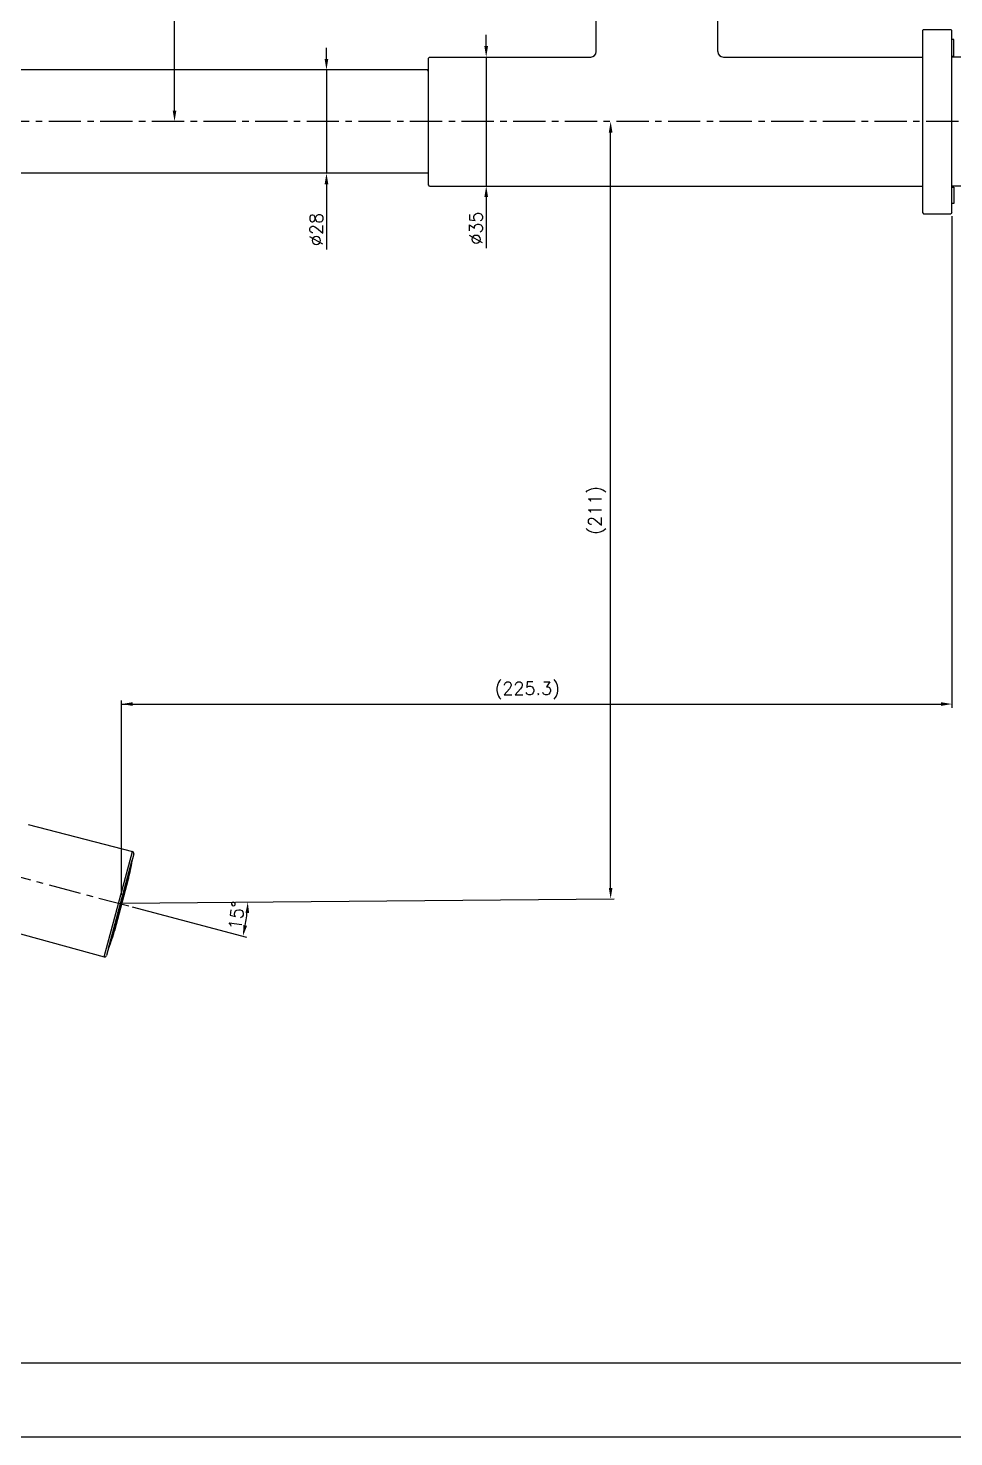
# Model space of a CAD drawing. Extents: x 26147 to 26988, y -4570 to -3976.
# Drawn here: x 26373 to 26624.1, y -4570.2 to -4188 of the extents above; entities that cross this region are included whole.
import ezdxf

# ---------------------------------------------------------------- set-up
doc = ezdxf.new("R2010")
doc.units = 0
doc.header["$LTSCALE"] = 7
doc.header["$MEASUREMENT"] = 0
doc.linetypes.add('CENTER', pattern=[2, 1.25, -0.25, 0.25, -0.25])
doc.layers.get('0').update_dxf_attribs({"color": 2, "linetype": 'CONTINUOUS'})
for name, color, linetype in [('BODY_R3_211213SHAPE', 7, 'CONTINUOUS'), ('CL', 1, 'CENTER'), ('DIM', 2, 'CONTINUOUS'), ('DWG', 7, 'CONTINUOUS'), ('J03-1-0_37_1DXF_CONTINUOUS_LINE', 7, 'CONTINUOUS'), ('J03-3-0_53_1DXF_CONTINUOUS_LINE', 7, 'CONTINUOUS'), ('PRT0007_DXF_CONTINUOUS_LINE', 7, 'CONTINUOUS'), ('TXT', 4, 'CONTINUOUS')]:
    doc.layers.add(name, color=color, linetype=linetype)
doc.styles.add('GHS', font='romans', dxfattribs={"bigfont": 'ghs'})

# ---------------------------------------------------------------- blocks, each defined once
blk = doc.blocks.new('BORDER')
blk.add_line((0, 0), (1, 0))

msp = doc.modelspace()

# ---------------------------------------------------------------- linework, layer by layer
at = {"layer": 'BODY_R3_211213SHAPE', "color": 7, "linetype": 'Continuous'}
for p, q in [((26527.1, -4194.33), (26527.1, -4169.03)), ((26560.1, -4194.33), (26560.1, -4169.03)), ((26615.6, -4188.63), (26615.6, -4238.03)), ((26481.6, -4196.13), (26481.9, -4195.83)), ((26481.9, -4195.83), (26525.6, -4195.83)), ((26561.6, -4195.83), (26615.6, -4195.83)), ((26481.9, -4230.83), (26481.6, -4230.53)), ((26481.9, -4230.83), (26615.6, -4230.83))]:
    msp.add_line(p, q, dxfattribs=at)
for centre, start, end in [((26525.6, -4194.33), 270, 0), ((26561.6, -4194.33), 180, 270)]:
    msp.add_arc(centre, 1.5, start, end, dxfattribs=at)
at = {"layer": 'CL'}
msp.add_line((26877.33, -4213.33), (26304.1, -4213.33), dxfattribs=at)
at = {"layer": 'CL', "linetype": 'CENTER'}
msp.add_line((26311.04, -4402.44), (26400.29, -4426.15), dxfattribs=at)
at = {"layer": 'DIM', "ltscale": 0.6}
for p, q in [((26412.72, -4210.33), (26412.72, -4146.03)), ((26497.26, -4192.83), (26497.26, -4189.83)), ((26453.93, -4196.33), (26453.93, -4193.33)), ((26497.26, -4195.83), (26497.26, -4230.83)), ((26453.93, -4199.33), (26453.93, -4227.33)), ((26531.01, -4421.26), (26531.01, -4216.33)), ((26453.93, -4230.33), (26453.93, -4248.02)), ((26497.26, -4233.83), (26497.26, -4247.67)), ((26623.6, -4239.03), (26623.6, -4372.38)), ((26398.36, -4423.26), (26398.36, -4370.38)), ((26398.36, -4371.38), (26620.6, -4371.38)), ((26398.43, -4425.4), (26532.01, -4424.26)), ((26401.26, -4426.41), (26432.22, -4434.63))]:
    msp.add_line(p, q, dxfattribs=at)
msp.add_arc((26393.19, -4424.26), 39.38, 349.4883, 355.6339, dxfattribs=at)
for points in [[(26496.76, -4192.83), (26497.76, -4192.83), (26497.26, -4195.83)], [(26453.43, -4196.33), (26454.43, -4196.33), (26453.93, -4199.33)], [(26412.22, -4210.33), (26413.22, -4210.33), (26412.72, -4213.33)], [(26530.51, -4216.33), (26531.51, -4216.33), (26531.01, -4213.33)], [(26453.43, -4230.33), (26454.43, -4230.33), (26453.93, -4227.33)], [(26496.76, -4233.83), (26497.76, -4233.83), (26497.26, -4230.83)], [(26401.36, -4370.88), (26401.36, -4371.88), (26398.36, -4371.38)], [(26620.6, -4370.88), (26620.6, -4371.88), (26623.6, -4371.38)], [(26530.51, -4421.26), (26531.51, -4421.26), (26531.01, -4424.26)], [(26431.97, -4428.09), (26432.96, -4428.12), (26432.58, -4425.11)], [(26432.4, -4431.56), (26431.42, -4431.34), (26431.25, -4434.37)]]:
    msp.add_solid(points, dxfattribs=at)
at = {"layer": 'DWG'}
for p, q in [((26615.6, -4188.63), (26615.9, -4188.33)), ((26615.9, -4188.33), (26623.3, -4188.33)), ((26623.6, -4188.63), (26623.3, -4188.33)), ((26623.6, -4238.03), (26623.6, -4188.63)), ((26624.1, -4191.08), (26623.6, -4191.08)), ((26624.1, -4195.58), (26624.1, -4191.08)), ((26481.6, -4230.53), (26481.6, -4196.13)), ((26623.6, -4195.58), (26624.1, -4195.58)), ((26623.6, -4195.58), (26623.6, -4195.83)), ((26631.02, -4195.83), (26623.6, -4195.83)), ((26481.6, -4199.63), (26481.3, -4199.33)), ((26481.6, -4227.03), (26481.3, -4227.33)), ((26631.02, -4230.83), (26623.6, -4230.83)), ((26623.6, -4231.08), (26623.6, -4230.83)), ((26623.6, -4231.08), (26624.1, -4231.08)), ((26624.1, -4231.08), (26624.1, -4235.58)), ((26615.6, -4238.03), (26615.9, -4238.33)), ((26615.9, -4238.33), (26623.3, -4238.33)), ((26623.6, -4238.03), (26623.3, -4238.33)), ((26624.1, -4235.58), (26623.57, -4235.58))]:
    msp.add_line(p, q, dxfattribs=at)
at = {"layer": 'DWG', "color": 2, "linetype": 'Continuous'}
msp.add_line((26624.06, -4195.58), (26624.1, -4195.54), dxfattribs=at)
at = {"layer": 'J03-1-0_37_1DXF_CONTINUOUS_LINE', "color": 7, "linetype": 'Continuous'}
for p, q in [((26373.02, -4404.05), (26401.3, -4411.39)), ((26393.64, -4439.98), (26401.3, -4411.39)), ((26401.65, -4412.01), (26394.25, -4439.63)), ((26307.85, -4416.27), (26393.64, -4439.98))]:
    msp.add_line(p, q, dxfattribs=at)
for centre, start, end in [((26401.17, -4411.88), 345, 75.4456), ((26393.77, -4439.5), 254.5544, 345)]:
    msp.add_arc(centre, 0.5, start, end, dxfattribs=at)
at = {"layer": 'J03-3-0_53_1DXF_CONTINUOUS_LINE', "color": 7, "linetype": 'Continuous'}
for p, q in [((26398.72, -4423.1), (26401.15, -4414.03)), ((26401.01, -4414.79), (26401.06, -4414.6)), ((26401.02, -4414.71), (26401.03, -4414.67)), ((26401.02, -4414.73), (26401.02, -4414.71)), ((26401.03, -4414.67), (26401.04, -4414.6)), ((26401.04, -4414.6), (26401.06, -4414.51)), ((26401.06, -4414.51), (26401.08, -4414.41)), ((26401.08, -4414.41), (26401.1, -4414.3)), ((26401.1, -4414.3), (26401.15, -4414.03)), ((26399.69, -4420.21), (26400.16, -4418.46)), ((26400.1, -4418.35), (26400.12, -4418.28)), ((26400.11, -4418.3), (26400.1, -4418.34)), ((26400.11, -4418.31), (26400.11, -4418.3)), ((26400.12, -4418.28), (26400.14, -4418.22)), ((26400.14, -4418.22), (26400.15, -4418.16)), ((26400.16, -4418.48), (26400.17, -4418.47)), ((26400.18, -4418.57), (26400.19, -4418.51)), ((26400.19, -4418.36), (26400.19, -4418.35)), ((26400.19, -4418.51), (26400.2, -4418.44)), ((26400.2, -4418.44), (26400.22, -4418.34)), ((26400.22, -4418.34), (26400.24, -4418.25)), ((26400.24, -4418.25), (26400.26, -4418.15)), ((26400.25, -4418.17), (26400.25, -4418.2)), ((26400.25, -4418.2), (26400.25, -4418.21)), ((26400.26, -4418.15), (26400.28, -4418.04)), ((26400.28, -4418.04), (26400.31, -4417.91)), ((26400.31, -4417.9), (26400.88, -4415.76)), ((26400.31, -4417.91), (26400.34, -4417.77)), ((26400.34, -4417.73), (26400.33, -4417.78)), ((26400.33, -4417.78), (26400.33, -4417.82)), ((26400.34, -4417.77), (26400.37, -4417.61)), ((26400.36, -4417.64), (26400.34, -4417.73)), ((26400.65, -4416.65), (26400.35, -4418.09)), ((26400.37, -4417.61), (26400.4, -4417.44)), ((26400.4, -4417.44), (26400.43, -4417.32)), ((26400.43, -4417.32), (26400.46, -4417.19)), ((26400.46, -4417.19), (26400.49, -4417.06)), ((26400.49, -4417.06), (26400.52, -4416.92)), ((26400.52, -4416.92), (26400.55, -4416.77)), ((26400.55, -4416.77), (26400.58, -4416.63)), ((26400.59, -4416.85), (26400.6, -4416.82)), ((26400.6, -4416.82), (26400.6, -4416.8)), ((26400.95, -4415.17), (26400.69, -4416.41)), ((26400.69, -4416.37), (26400.69, -4416.35)), ((26400.69, -4416.39), (26400.69, -4416.37)), ((26400.73, -4415.99), (26400.73, -4415.99)), ((26400.73, -4415.99), (26400.73, -4415.99)), ((26401.01, -4414.76), (26401.02, -4414.75)), ((26401.01, -4414.77), (26401.01, -4414.76)), ((26401.01, -4414.78), (26401.01, -4414.78)), ((26401.01, -4414.78), (26401.01, -4414.78)), ((26401.02, -4414.75), (26401.02, -4414.73)), ((26400.17, -4418.89), (26396.41, -4432.92)), ((26396.41, -4432.91), (26400.17, -4418.9)), ((26398.89, -4423.21), (26399.35, -4421.46)), ((26399.18, -4421.77), (26399.18, -4421.77)), ((26399.25, -4421.54), (26399.27, -4421.45)), ((26399.27, -4421.45), (26399.3, -4421.36)), ((26399.39, -4421.49), (26399.39, -4421.48)), ((26399.61, -4420.57), (26399.62, -4420.52)), ((26399.62, -4420.52), (26399.63, -4420.46)), ((26399.63, -4420.46), (26399.64, -4420.4)), ((26399.64, -4420.4), (26399.66, -4420.33)), ((26399.66, -4420.33), (26399.67, -4420.25)), ((26399.67, -4420.25), (26399.69, -4420.15)), ((26399.68, -4420.21), (26399.67, -4420.24)), ((26399.69, -4420.15), (26399.71, -4420.05)), ((26399.71, -4420.05), (26399.73, -4419.94)), ((26399.73, -4419.94), (26399.76, -4419.82)), ((26399.73, -4419.95), (26399.73, -4419.96)), ((26399.76, -4419.82), (26399.78, -4419.69)), ((26399.95, -4419.51), (26399.95, -4419.5)), ((26400.11, -4418.77), (26400.12, -4418.73)), ((26400.16, -4418.67), (26400.17, -4418.64)), ((26400.16, -4418.69), (26400.16, -4418.67)), ((26400.16, -4418.71), (26400.16, -4418.69)), ((26400.17, -4418.62), (26400.18, -4418.57)), ((26400.17, -4418.64), (26400.17, -4418.62)), ((26400.17, -4418.9), (26400.17, -4418.89)), ((26397.41, -4427.88), (26398.51, -4423.76)), ((26397.5, -4427.88), (26398.6, -4423.8)), ((26397.94, -4426.75), (26398.41, -4425)), ((26398.09, -4425.85), (26398.09, -4425.85)), ((26398.17, -4425.88), (26398.25, -4425.9)), ((26398.73, -4423.1), (26398.72, -4423.1)), ((26398.83, -4423.26), (26398.85, -4423.18)), ((26398.85, -4423.18), (26398.84, -4423.2)), ((26398.85, -4423.16), (26398.85, -4423.18)), ((26394.83, -4437.62), (26397.26, -4428.55)), ((26396.99, -4430.29), (26397.46, -4428.54)), ((26397, -4429.94), (26396.99, -4429.94)), ((26397.26, -4428.55), (26397.27, -4428.55)), ((26397.46, -4428.48), (26397.46, -4428.48)), ((26396.16, -4433.71), (26395.77, -4434.9)), ((26396.01, -4433.62), (26396.02, -4433.57)), ((26396.02, -4433.57), (26396.04, -4433.52)), ((26396.02, -4433.88), (26396.07, -4433.74)), ((26396.04, -4433.52), (26396.05, -4433.46)), ((26396.05, -4433.46), (26396.07, -4433.4)), ((26396.07, -4433.4), (26396.07, -4433.41)), ((26396.07, -4433.74), (26396.11, -4433.62)), ((26396.1, -4433.26), (26396.1, -4433.28)), ((26396.11, -4433.62), (26396.15, -4433.52)), ((26396.15, -4433.52), (26396.18, -4433.43)), ((26396.18, -4433.43), (26396.21, -4433.35)), ((26396.19, -4433.29), (26396.66, -4431.54)), ((26396.19, -4433.29), (26396.2, -4433.29)), ((26396.2, -4433.29), (26396.2, -4433.28)), ((26396.21, -4433.35), (26396.23, -4433.28)), ((26396.23, -4433.28), (26396.25, -4433.22)), ((26396.25, -4433.22), (26396.27, -4433.17)), ((26396.27, -4433.17), (26396.28, -4433.14)), ((26396.28, -4433.04), (26396.29, -4433.01)), ((26396.28, -4433.14), (26396.29, -4433.12)), ((26396.29, -4433.01), (26396.3, -4432.98)), ((26396.29, -4433.12), (26396.3, -4433.1)), ((26396.32, -4432.91), (26396.34, -4432.86)), ((26396.41, -4432.91), (26396.41, -4432.92)), ((26396.43, -4432.18), (26396.47, -4432.04)), ((26396.47, -4432.04), (26396.52, -4431.91)), ((26396.48, -4432.03), (26396.47, -4432.06)), ((26396.52, -4431.91), (26396.56, -4431.79)), ((26396.53, -4431.87), (26396.52, -4431.92)), ((26396.52, -4432.28), (26396.54, -4432.23)), ((26396.54, -4431.84), (26396.53, -4431.87)), ((26396.56, -4431.79), (26396.59, -4431.69)), ((26396.59, -4431.69), (26396.63, -4431.59)), ((26396.63, -4431.59), (26396.66, -4431.5)), ((26396.66, -4431.5), (26396.68, -4431.42)), ((26396.68, -4431.42), (26396.71, -4431.35)), ((26396.71, -4431.35), (26396.73, -4431.29)), ((26396.73, -4431.29), (26396.75, -4431.24)), ((26396.86, -4430.5), (26396.87, -4430.43)), ((26396.87, -4430.43), (26396.89, -4430.35)), ((26396.89, -4430.35), (26396.91, -4430.26)), ((26394.83, -4437.62), (26394.91, -4437.38)), ((26394.91, -4437.38), (26394.96, -4437.26)), ((26394.96, -4437.26), (26394.99, -4437.15)), ((26394.99, -4437.15), (26395.03, -4437.06)), ((26395.03, -4437.06), (26395.05, -4437)), ((26395.04, -4437.08), (26395.09, -4436.9)), ((26395.05, -4437), (26395.06, -4436.96)), ((26395.06, -4436.96), (26395.07, -4436.94)), ((26395.07, -4436.94), (26395.07, -4436.93)), ((26395.38, -4436.08), (26395.23, -4436.53)), ((26395.62, -4435.33), (26395.38, -4436.08)), ((26395.43, -4435.8), (26395.43, -4435.8)), ((26395.44, -4435.76), (26395.44, -4435.74)), ((26395.45, -4435.71), (26395.45, -4435.72)), ((26395.45, -4435.72), (26395.45, -4435.72)), ((26395.46, -4435.99), (26395.64, -4435.32)), ((26395.58, -4435.27), (26395.57, -4435.3)), ((26395.6, -4435.37), (26395.6, -4435.35)), ((26395.64, -4435.07), (26395.7, -4434.89)), ((26395.65, -4435.29), (26396.03, -4433.85)), ((26395.7, -4434.89), (26395.75, -4434.73)), ((26395.77, -4434.9), (26395.7, -4435.11)), ((26395.74, -4434.95), (26395.76, -4434.9)), ((26395.75, -4434.73), (26395.8, -4434.57)), ((26395.8, -4434.57), (26395.85, -4434.42)), ((26395.85, -4434.42), (26395.89, -4434.28)), ((26395.89, -4434.28), (26395.93, -4434.16)), ((26395.93, -4434.16), (26395.97, -4434.04)), ((26395.99, -4433.99), (26395.95, -4434.11)), ((26395.97, -4434.04), (26396.02, -4433.88)), ((26396, -4433.97), (26395.99, -4433.99))]:
    msp.add_line(p, q, dxfattribs=at)
for points in [[(26401.15, -4414.03), (26401.16, -4413.95), (26401.16, -4413.87), (26401.15, -4413.87)], [(26399.78, -4419.69), (26399.82, -4419.54), (26399.83, -4419.47), (26399.85, -4419.38), (26399.87, -4419.3), (26399.89, -4419.22), (26399.91, -4419.13), (26399.93, -4419.04), (26399.95, -4418.94), (26399.98, -4418.85), (26400, -4418.75), (26400.02, -4418.65), (26400.05, -4418.55), (26400.07, -4418.45), (26400.1, -4418.35)], [(26400.15, -4418.16), (26400.17, -4418.11), (26400.17, -4418.09), (26400.18, -4418.07), (26400.18, -4418.05), (26400.19, -4418.03), (26400.19, -4418.02), (26400.2, -4418), (26400.2, -4417.99), (26400.21, -4417.98), (26400.21, -4417.97), (26400.22, -4417.96), (26400.22, -4417.95), (26400.22, -4417.94), (26400.22, -4417.93), (26400.23, -4417.93), (26400.23, -4417.93)], [(26400.58, -4416.63), (26400.61, -4416.48), (26400.63, -4416.4), (26400.65, -4416.33), (26400.66, -4416.26), (26400.68, -4416.19), (26400.7, -4416.13), (26400.71, -4416.07), (26400.73, -4416.02), (26400.73, -4415.99)], [(26400.73, -4415.99), (26400.74, -4415.97), (26400.74, -4415.96), (26400.74, -4415.95), (26400.75, -4415.94), (26400.75, -4415.94), (26400.75, -4415.93), (26400.75, -4415.92), (26400.75, -4415.92), (26400.75, -4415.91), (26400.76, -4415.91), (26400.76, -4415.91), (26400.76, -4415.91)], [(26401.01, -4414.78), (26401.01, -4414.78), (26401.01, -4414.78), (26401.01, -4414.78), (26401.01, -4414.78), (26401.01, -4414.77)], [(26398.85, -4423.18), (26398.86, -4423.12), (26398.87, -4423.06), (26398.89, -4423), (26398.9, -4422.94), (26398.91, -4422.87), (26398.93, -4422.8), (26398.95, -4422.73), (26398.96, -4422.66), (26398.98, -4422.58), (26399, -4422.49), (26399.02, -4422.41), (26399.04, -4422.32), (26399.07, -4422.22), (26399.09, -4422.13), (26399.12, -4422.02), (26399.14, -4421.92), (26399.17, -4421.82)], [(26399.17, -4421.82), (26399.2, -4421.71), (26399.22, -4421.65), (26399.23, -4421.6), (26399.25, -4421.54)], [(26399.3, -4421.36), (26399.32, -4421.28), (26399.33, -4421.25), (26399.34, -4421.22), (26399.35, -4421.19), (26399.36, -4421.16), (26399.37, -4421.13), (26399.38, -4421.11), (26399.39, -4421.08), (26399.39, -4421.06), (26399.4, -4421.04), (26399.41, -4421.03), (26399.41, -4421.01), (26399.42, -4421), (26399.42, -4420.98), (26399.43, -4420.97), (26399.43, -4420.96), (26399.44, -4420.95), (26399.44, -4420.95), (26399.44, -4420.94), (26399.44, -4420.94), (26399.44, -4420.94)], [(26399.59, -4420.74), (26399.59, -4420.74), (26399.59, -4420.74), (26399.59, -4420.74), (26399.59, -4420.73), (26399.59, -4420.72), (26399.6, -4420.71), (26399.6, -4420.7), (26399.6, -4420.69), (26399.6, -4420.68), (26399.6, -4420.66), (26399.6, -4420.65), (26399.6, -4420.63), (26399.61, -4420.61), (26399.61, -4420.59), (26399.61, -4420.57)], [(26400.15, -4418.76), (26400.15, -4418.76), (26400.15, -4418.76), (26400.15, -4418.76), (26400.15, -4418.75), (26400.15, -4418.75), (26400.15, -4418.74), (26400.15, -4418.74), (26400.15, -4418.73), (26400.16, -4418.73), (26400.16, -4418.72), (26400.16, -4418.71)], [(26397.78, -4427.25), (26397.78, -4427.25), (26397.78, -4427.25), (26397.78, -4427.25), (26397.78, -4427.24), (26397.78, -4427.23), (26397.78, -4427.22), (26397.78, -4427.2), (26397.79, -4427.19), (26397.79, -4427.17), (26397.79, -4427.14), (26397.8, -4427.12), (26397.8, -4427.09), (26397.81, -4427.06), (26397.81, -4427.02), (26397.82, -4426.99), (26397.83, -4426.95), (26397.84, -4426.9), (26397.85, -4426.85), (26397.86, -4426.8), (26397.87, -4426.74), (26397.88, -4426.68), (26397.9, -4426.62), (26397.91, -4426.55), (26397.93, -4426.47), (26397.95, -4426.39), (26397.97, -4426.3), (26398, -4426.21), (26398.02, -4426.12), (26398.05, -4426.01), (26398.08, -4425.9)], [(26398.08, -4425.9), (26398.1, -4425.81), (26398.13, -4425.7), (26398.16, -4425.6), (26398.19, -4425.5), (26398.21, -4425.41), (26398.24, -4425.32), (26398.26, -4425.24), (26398.28, -4425.17), (26398.31, -4425.1), (26398.33, -4425.03), (26398.34, -4424.97), (26398.36, -4424.92), (26398.38, -4424.87), (26398.39, -4424.82), (26398.41, -4424.78), (26398.42, -4424.74), (26398.44, -4424.7), (26398.45, -4424.67), (26398.46, -4424.64), (26398.47, -4424.61), (26398.48, -4424.59), (26398.49, -4424.57), (26398.49, -4424.55), (26398.5, -4424.53), (26398.51, -4424.52), (26398.51, -4424.5), (26398.52, -4424.5), (26398.52, -4424.49), (26398.52, -4424.49)], [(26398.76, -4423.73), (26398.76, -4423.73), (26398.76, -4423.73), (26398.76, -4423.73), (26398.76, -4423.72), (26398.76, -4423.71), (26398.76, -4423.71), (26398.76, -4423.7), (26398.76, -4423.68), (26398.76, -4423.67), (26398.77, -4423.65), (26398.77, -4423.64), (26398.77, -4423.62), (26398.77, -4423.6), (26398.78, -4423.57), (26398.78, -4423.55), (26398.79, -4423.52), (26398.79, -4423.49), (26398.8, -4423.46), (26398.8, -4423.43), (26398.81, -4423.39), (26398.82, -4423.35), (26398.82, -4423.31), (26398.83, -4423.26)], [(26396.91, -4430.26), (26396.93, -4430.17), (26396.95, -4430.12), (26396.96, -4430.06), (26396.98, -4430)], [(26396.98, -4430), (26397.01, -4429.9), (26397.04, -4429.79), (26397.06, -4429.69), (26397.09, -4429.59), (26397.12, -4429.49), (26397.15, -4429.4), (26397.17, -4429.31), (26397.2, -4429.22), (26397.22, -4429.14), (26397.25, -4429.06), (26397.27, -4428.99), (26397.29, -4428.92), (26397.31, -4428.85), (26397.33, -4428.78), (26397.35, -4428.72), (26397.37, -4428.67), (26397.39, -4428.61), (26397.41, -4428.56), (26397.42, -4428.51)], [(26397.42, -4428.51), (26397.44, -4428.47), (26397.45, -4428.42), (26397.47, -4428.38), (26397.48, -4428.35), (26397.49, -4428.31), (26397.5, -4428.28), (26397.51, -4428.25), (26397.53, -4428.22), (26397.54, -4428.2), (26397.54, -4428.17), (26397.55, -4428.15), (26397.56, -4428.13), (26397.57, -4428.11), (26397.58, -4428.1), (26397.58, -4428.08), (26397.59, -4428.07), (26397.59, -4428.06), (26397.6, -4428.05), (26397.6, -4428.04), (26397.61, -4428.04), (26397.61, -4428.03), (26397.61, -4428.03)], [(26395.98, -4433.79), (26395.98, -4433.79), (26395.98, -4433.79), (26395.98, -4433.78), (26395.98, -4433.78), (26395.98, -4433.77), (26395.98, -4433.76), (26395.98, -4433.76), (26395.98, -4433.75), (26395.99, -4433.73), (26395.99, -4433.72), (26395.99, -4433.71), (26395.99, -4433.69), (26396, -4433.68), (26396, -4433.66), (26396.01, -4433.64), (26396.01, -4433.62)], [(26396.07, -4433.4), (26396.08, -4433.36), (26396.11, -4433.26), (26396.13, -4433.16), (26396.16, -4433.06), (26396.19, -4432.96), (26396.22, -4432.87), (26396.25, -4432.77), (26396.27, -4432.68), (26396.3, -4432.59), (26396.33, -4432.5), (26396.35, -4432.42), (26396.38, -4432.34), (26396.4, -4432.26), (26396.43, -4432.18)], [(26396.3, -4433.1), (26396.31, -4433.08), (26396.31, -4433.07), (26396.31, -4433.06), (26396.32, -4433.06), (26396.32, -4433.05), (26396.32, -4433.04), (26396.32, -4433.04), (26396.32, -4433.04), (26396.33, -4433.03), (26396.33, -4433.03), (26396.33, -4433.03)], [(26396.75, -4431.24), (26396.77, -4431.19), (26396.78, -4431.17), (26396.78, -4431.15), (26396.79, -4431.13), (26396.8, -4431.12), (26396.8, -4431.1), (26396.81, -4431.09), (26396.81, -4431.08), (26396.82, -4431.07), (26396.82, -4431.06), (26396.83, -4431.05), (26396.83, -4431.04), (26396.83, -4431.04), (26396.84, -4431.03)], [(26396.8, -4430.78), (26396.8, -4430.79), (26396.8, -4430.79), (26396.8, -4430.79), (26396.8, -4430.78), (26396.81, -4430.78), (26396.81, -4430.77), (26396.81, -4430.76), (26396.81, -4430.75), (26396.81, -4430.74), (26396.81, -4430.72), (26396.81, -4430.71), (26396.82, -4430.69), (26396.82, -4430.67), (26396.82, -4430.65), (26396.83, -4430.63), (26396.83, -4430.61), (26396.84, -4430.58), (26396.84, -4430.56), (26396.85, -4430.53), (26396.86, -4430.5)], [(26394.75, -4437.76), (26394.79, -4437.7), (26394.82, -4437.63), (26394.83, -4437.62)], [(26395.07, -4436.93), (26395.08, -4436.92), (26395.08, -4436.91), (26395.08, -4436.91), (26395.08, -4436.9), (26395.08, -4436.9), (26395.08, -4436.9), (26395.08, -4436.9)], [(26395.43, -4435.8), (26395.43, -4435.8), (26395.43, -4435.8), (26395.43, -4435.8), (26395.43, -4435.79), (26395.43, -4435.79), (26395.43, -4435.78), (26395.43, -4435.78), (26395.43, -4435.77), (26395.43, -4435.76), (26395.44, -4435.76)], [(26395.44, -4435.74), (26395.45, -4435.72), (26395.45, -4435.71)], [(26395.45, -4435.71), (26395.46, -4435.68), (26395.48, -4435.6), (26395.5, -4435.52), (26395.53, -4435.43), (26395.56, -4435.34), (26395.58, -4435.25), (26395.61, -4435.16), (26395.64, -4435.07)]]:
    msp.add_lwpolyline(points, dxfattribs=at)
for centre, radius, start, end in [((26243.66, -4384), 160.35, 348.7916, 348.9989), ((26400.96, -4414.58), 0.1, 348.9999, 27.609), ((26400.65, -4413.93), 0.511, 5.7598, 6.7455), ((26400.64, -4413.93), 0.517, 349.2821, 357.63), ((26400.65, -4413.93), 0.513, 3.6916, 5.7583), ((26400.64, -4413.93), 0.518, 357.6196, 3.6858), ((26421.42, -4423.96), 22.04, 165.2496, 165.5137), ((26400.06, -4418.44), 0.1, 345, 66.6251), ((26378.76, -4414.32), 21.81, 348.6305, 349.0056), ((26243.66, -4384), 160.35, 347.4338, 347.7278), ((26383.79, -4415.3), 16.69, 349.0692, 349.4352), ((26427.46, -4423.53), 27.73, 168.9506, 169.4308), ((26441.93, -4426.35), 42.47, 168.7209, 168.8944), ((26452.01, -4428.37), 52.75, 168.4601, 168.7147), ((26425.29, -4422.08), 25.3, 166.7211, 166.9867), ((26400.6, -4416.43), 0.1, 345, 62.0637), ((26409.2, -4418.21), 8.76, 165.2983, 165.8391), ((26400.79, -4415.73), 0.1, 345, 49.9482), ((26400.93, -4414.77), 0.0847, 349.0995, 353.2864), ((26415.55, -4426.13), 16.94, 164.0665, 165.0723), ((26411.93, -4425.09), 13.17, 163.4669, 164.0828), ((26399.26, -4421.44), 0.1, 345, 63.6478), ((26393.24, -4420.24), 6.17, 349.616, 350.7942), ((26386.54, -4418.87), 13.11, 348.5021, 348.9785), ((26399.59, -4420.19), 0.1, 321.2071, 345), ((26420.26, -4424.18), 20.97, 168.7772, 169.0778), ((26424.49, -4425.03), 25.28, 168.4406, 168.7715), ((26428.51, -4425.85), 29.38, 168.1415, 168.4188), ((26431.73, -4426.53), 32.67, 167.8882, 168.1394), ((26364.65, -4411.39), 36.22, 347.0533, 347.9866), ((26370.07, -4412.55), 30.67, 348.0043, 348.2998), ((26374.87, -4413.54), 25.77, 348.3992, 348.6302), ((26398.31, -4424.98), 0.1, 345, 53.426), ((26393.29, -4422.34), 5.4, 344.7583, 347.0277), ((26398.63, -4423.08), 0.1, 285.8022, 345.9626), ((26411.6, -4425.78), 13.02, 168.5878, 168.9444), ((26398.79, -4423.19), 0.1, 293.6346, 345), ((26397.17, -4428.53), 0.1, 344.0374, 44.1978), ((26392.17, -4426.5), 5.41, 342.9808, 345.2405), ((26409.7, -4432.65), 12.95, 161.1092, 161.4127), ((26397.36, -4428.51), 0.1, 345, 36.3645), ((26408.09, -4429), 10.46, 167.7219, 168.363), ((26397.84, -4426.72), 0.1, 276.5735, 345), ((26390.84, -4424.46), 7.43, 341.1919, 341.508), ((26444.48, -4450.11), 51.1, 161.2528, 161.5858), ((26409.88, -4437.11), 14.3, 164.804, 164.9854), ((26412.33, -4437.78), 16.84, 164.5098, 164.7992), ((26396.09, -4433.26), 0.1, 263.3714, 345), ((26432.8, -4446.14), 38.76, 161.0411, 161.2536), ((26419.48, -4441.55), 24.67, 160.5211, 161.08), ((26381.8, -4428.32), 15.23, 340.429, 340.935), ((26243.42, -4384.88), 160.35, 342.2722, 342.5662), ((26375.11, -4426.01), 22.3, 340.9839, 341.6267), ((26407.24, -4437.21), 11.69, 159.8259, 160.5709), ((26368.06, -4423.66), 29.74, 341.729, 341.8779), ((26362.67, -4421.9), 35.41, 341.9843, 342.9574), ((26427.01, -4441.91), 32.09, 161.8525, 162.0671), ((26422.2, -4440.32), 27.02, 161.4474, 161.7088), ((26418.06, -4438.93), 22.66, 161.0864, 161.4555), ((26413.46, -4437.35), 17.8, 160.666, 161.0961), ((26396.56, -4431.51), 0.1, 345, 8.7916), ((26391.85, -4428.58), 5.36, 339.1824, 339.5596), ((26407.99, -4433.02), 11.42, 166.2684, 166.7961), ((26390.2, -4427.96), 7.12, 339.5869, 340.3233), ((26396.89, -4430.26), 0.1, 266.3508, 345), ((26384.17, -4425.98), 13.56, 341.2937, 341.4435), ((26394.34, -4437.45), 0.516, 332.6257, 340.7169), ((26394.95, -4437.05), 0.1, 302.3904, 341.0001), ((26243.42, -4384.88), 160.35, 341.0011, 341.2084), ((26395.36, -4435.97), 0.1, 280.0503, 345), ((26401.65, -4437.4), 6.43, 164.16, 164.8359), ((26390.11, -4433.67), 5.74, 339.1133, 339.8207), ((26422.06, -4443.41), 27.71, 162.9854, 163.2645), ((26395.55, -4435.26), 0.1, 267.9463, 345), ((26394.34, -4437.45), 0.518, 323.1321, 331.6239), ((26394.34, -4437.45), 0.52, 331.6159, 332.6367)]:
    msp.add_arc(centre, radius, start, end, dxfattribs=at)
for points, knots in [([(26401.12, -4414.21), (26401.1, -4414.3), (26401.06, -4414.48), (26401.03, -4414.65), (26401.02, -4414.72)], [0, 0, 0, 0, 0.57783, 1, 1, 1, 1]), ([(26400.08, -4418.44), (26400.03, -4418.64), (26399.93, -4419.05), (26399.83, -4419.46), (26399.79, -4419.67)], [0, 0, 0, 0, 0.475885, 1, 1, 1, 1]), ([(26400.2, -4418), (26400.19, -4418.02), (26400.16, -4418.12), (26400.13, -4418.22), (26400.11, -4418.3)], [0, 0, 0, 0, 0.198041, 1, 1, 1, 1]), ([(26400.2, -4418.44), (26400.2, -4418.46), (26400.19, -4418.51), (26400.18, -4418.57), (26400.17, -4418.61)], [0, 0, 0, 0, 0.277469, 1, 1, 1, 1]), ([(26400.19, -4418.68), (26400.21, -4418.58), (26400.27, -4418.33), (26400.37, -4417.9), (26400.48, -4417.39), (26400.56, -4417.03), (26400.59, -4416.85)], [0, 0, 0, 0, 0.165059, 0.411286, 0.703478, 1, 1, 1, 1]), ([(26400.19, -4418.35), (26400.2, -4418.32), (26400.21, -4418.22), (26400.23, -4418.11), (26400.24, -4418.04)], [0, 0, 0, 0, 0.295339, 1, 1, 1, 1]), ([(26400.24, -4418.04), (26400.25, -4418.02), (26400.25, -4417.98), (26400.25, -4417.94), (26400.26, -4417.91), (26400.25, -4417.89), (26400.25, -4417.89), (26400.25, -4417.89), (26400.24, -4417.89), (26400.24, -4417.9), (26400.23, -4417.91), (26400.22, -4417.93), (26400.21, -4417.96), (26400.2, -4417.99), (26400.2, -4418)], [0, 0, 0, 0, 0.221072, 0.384831, 0.489774, 0.52043, 0.537892, 0.549649, 0.570768, 0.605748, 0.655316, 0.719604, 0.798585, 1, 1, 1, 1]), ([(26400.64, -4416.39), (26400.61, -4416.48), (26400.52, -4416.9), (26400.43, -4417.32), (26400.36, -4417.64)], [0, 0, 0, 0, 0.22165, 1, 1, 1, 1]), ([(26400.71, -4416.07), (26400.71, -4416.09), (26400.69, -4416.15), (26400.67, -4416.22), (26400.66, -4416.27)], [0, 0, 0, 0, 0.218792, 1, 1, 1, 1]), ([(26400.69, -4416.35), (26400.7, -4416.32), (26400.72, -4416.22), (26400.74, -4416.11), (26400.75, -4416.04)], [0, 0, 0, 0, 0.2924, 1, 1, 1, 1]), ([(26400.76, -4415.89), (26400.76, -4415.9), (26400.75, -4415.93), (26400.74, -4415.97), (26400.73, -4415.99)], [0, 0, 0, 0, 0.389874, 1, 1, 1, 1]), ([(26400.75, -4416.04), (26400.75, -4416.03), (26400.75, -4416.01), (26400.76, -4415.99), (26400.76, -4415.97)], [0, 0, 0, 0, 0.276264, 1, 1, 1, 1]), ([(26400.77, -4415.92), (26400.77, -4415.91), (26400.77, -4415.9), (26400.77, -4415.89), (26400.77, -4415.88), (26400.77, -4415.88), (26400.77, -4415.88), (26400.77, -4415.88), (26400.76, -4415.88), (26400.76, -4415.89), (26400.76, -4415.89)], [0, 0, 0, 0, 0.25186, 0.447959, 0.588073, 0.672842, 0.708398, 0.752167, 0.847992, 1, 1, 1, 1]), ([(26400.76, -4415.97), (26400.76, -4415.96), (26400.76, -4415.95), (26400.77, -4415.93), (26400.77, -4415.92)], [0, 0, 0, 0, 0.288625, 1, 1, 1, 1]), ([(26401.02, -4414.72), (26401.02, -4414.74), (26401.01, -4414.76), (26401.01, -4414.78), (26401.01, -4414.81), (26401.01, -4414.79), (26401.01, -4414.79)], [0, 0, 0, 0, 0.492229, 0.790909, 0.888277, 1, 1, 1, 1]), ([(26399.18, -4421.77), (26399.12, -4422), (26399, -4422.47), (26398.9, -4422.93), (26398.85, -4423.16)], [0, 0, 0, 0, 0.514994, 1, 1, 1, 1]), ([(26399.05, -4422.91), (26399.12, -4422.67), (26399.24, -4422.2), (26399.34, -4421.72), (26399.39, -4421.49)], [0, 0, 0, 0, 0.516348, 1, 1, 1, 1]), ([(26399.43, -4420.97), (26399.41, -4421.02), (26399.36, -4421.14), (26399.33, -4421.27), (26399.3, -4421.34)], [0, 0, 0, 0, 0.409819, 1, 1, 1, 1]), ([(26399.41, -4421.38), (26399.42, -4421.33), (26399.44, -4421.26), (26399.45, -4421.17), (26399.46, -4421.11), (26399.47, -4421.06), (26399.47, -4421.01), (26399.48, -4420.97), (26399.48, -4420.94), (26399.48, -4420.92), (26399.48, -4420.9), (26399.48, -4420.89), (26399.47, -4420.89), (26399.47, -4420.89), (26399.46, -4420.9), (26399.46, -4420.91), (26399.45, -4420.92), (26399.44, -4420.94), (26399.43, -4420.96), (26399.43, -4420.97)], [0, 0, 0, 0, 0.256494, 0.369193, 0.470719, 0.560567, 0.638251, 0.703407, 0.755759, 0.795115, 0.821616, 0.836375, 0.841318, 0.847131, 0.855291, 0.866358, 0.897922, 0.942472, 1, 1, 1, 1]), ([(26399.6, -4420.66), (26399.6, -4420.68), (26399.59, -4420.71), (26399.59, -4420.74), (26399.59, -4420.76), (26399.59, -4420.77), (26399.59, -4420.78), (26399.59, -4420.79), (26399.6, -4420.79), (26399.6, -4420.79), (26399.61, -4420.78), (26399.61, -4420.77), (26399.62, -4420.76), (26399.63, -4420.73), (26399.63, -4420.72), (26399.64, -4420.7)], [0, 0, 0, 0, 0.227448, 0.397735, 0.46109, 0.509886, 0.544314, 0.565311, 0.577942, 0.596364, 0.6276, 0.673031, 0.732989, 0.807512, 1, 1, 1, 1]), ([(26399.67, -4420.24), (26399.66, -4420.32), (26399.63, -4420.46), (26399.61, -4420.6), (26399.6, -4420.66)], [0, 0, 0, 0, 0.57711, 1, 1, 1, 1]), ([(26399.64, -4420.7), (26399.65, -4420.66), (26399.69, -4420.55), (26399.72, -4420.44), (26399.73, -4420.37)], [0, 0, 0, 0, 0.417557, 1, 1, 1, 1]), ([(26399.66, -4420.29), (26399.67, -4420.29), (26399.69, -4420.3), (26399.72, -4420.33), (26399.74, -4420.36), (26399.73, -4420.37)], [0, 0, 0, 0, 0.280465, 0.55464, 1, 1, 1, 1]), ([(26399.73, -4420.37), (26399.77, -4420.24), (26399.84, -4419.95), (26399.91, -4419.67), (26399.95, -4419.51)], [0, 0, 0, 0, 0.459036, 1, 1, 1, 1]), ([(26400.16, -4418.69), (26400.16, -4418.71), (26400.15, -4418.73), (26400.15, -4418.75), (26400.15, -4418.77), (26400.15, -4418.78), (26400.15, -4418.78), (26400.15, -4418.79), (26400.15, -4418.79), (26400.15, -4418.79), (26400.15, -4418.79), (26400.15, -4418.79), (26400.16, -4418.78), (26400.16, -4418.77), (26400.16, -4418.76), (26400.17, -4418.74), (26400.18, -4418.72), (26400.18, -4418.7), (26400.19, -4418.68)], [0, 0, 0, 0, 0.204754, 0.28488, 0.349932, 0.39978, 0.434359, 0.445972, 0.453928, 0.458697, 0.462351, 0.477395, 0.506939, 0.551414, 0.61078, 0.685087, 0.77457, 1, 1, 1, 1]), ([(26400.17, -4418.61), (26400.17, -4418.62), (26400.17, -4418.65), (26400.16, -4418.67), (26400.16, -4418.69)], [0, 0, 0, 0, 0.278034, 1, 1, 1, 1]), ([(26400.17, -4418.61), (26400.18, -4418.62), (26400.19, -4418.64), (26400.19, -4418.67), (26400.19, -4418.68)], [0, 0, 0, 0, 0.262539, 1, 1, 1, 1]), ([(26397.79, -4427.16), (26397.79, -4427.17), (26397.78, -4427.2), (26397.78, -4427.23), (26397.78, -4427.26), (26397.78, -4427.28), (26397.78, -4427.29), (26397.78, -4427.3), (26397.79, -4427.31), (26397.79, -4427.31), (26397.8, -4427.3), (26397.81, -4427.29), (26397.82, -4427.27), (26397.83, -4427.25), (26397.84, -4427.22), (26397.86, -4427.17), (26397.89, -4427.1), (26397.93, -4426.99), (26397.98, -4426.82), (26398.1, -4426.46), (26398.19, -4426.13), (26398.25, -4425.9)], [0, 0, 0, 0, 0.023153, 0.043024, 0.05957, 0.072761, 0.082607, 0.089222, 0.093135, 0.096666, 0.102621, 0.111762, 0.124247, 0.140105, 0.159302, 0.181783, 0.236323, 0.302925, 0.38057, 0.563886, 1, 1, 1, 1]), ([(26398.09, -4425.85), (26398.07, -4425.94), (26397.99, -4426.24), (26397.91, -4426.55), (26397.86, -4426.78)], [0, 0, 0, 0, 0.269929, 1, 1, 1, 1]), ([(26398.37, -4424.89), (26398.32, -4425.04), (26398.23, -4425.36), (26398.14, -4425.68), (26398.09, -4425.85)], [0, 0, 0, 0, 0.463553, 1, 1, 1, 1]), ([(26398.25, -4425.9), (26398.29, -4425.78), (26398.35, -4425.54), (26398.43, -4425.21), (26398.49, -4424.92), (26398.53, -4424.72), (26398.55, -4424.6), (26398.56, -4424.54), (26398.56, -4424.51), (26398.56, -4424.49), (26398.56, -4424.47), (26398.56, -4424.45), (26398.56, -4424.44), (26398.55, -4424.44), (26398.55, -4424.44), (26398.54, -4424.45), (26398.53, -4424.47), (26398.52, -4424.49), (26398.51, -4424.51), (26398.49, -4424.54), (26398.48, -4424.57), (26398.48, -4424.58)], [0, 0, 0, 0, 0.225378, 0.436289, 0.619311, 0.762873, 0.816873, 0.839062, 0.857936, 0.873443, 0.885554, 0.894284, 0.899839, 0.903209, 0.907415, 0.914475, 0.924828, 0.938566, 0.955699, 0.976202, 1, 1, 1, 1]), ([(26398.48, -4424.58), (26398.47, -4424.6), (26398.43, -4424.7), (26398.4, -4424.81), (26398.37, -4424.89)], [0, 0, 0, 0, 0.203082, 1, 1, 1, 1]), ([(26398.43, -4424.72), (26398.43, -4424.73), (26398.41, -4424.8), (26398.4, -4424.87), (26398.39, -4424.92)], [0, 0, 0, 0, 0.22164, 1, 1, 1, 1]), ([(26398.6, -4423.8), (26398.6, -4423.8), (26398.6, -4423.8), (26398.59, -4423.79), (26398.57, -4423.78), (26398.54, -4423.77), (26398.52, -4423.76), (26398.51, -4423.76)], [0, 0, 0, 0, 0.04303, 0.113454, 0.338724, 0.657003, 1, 1, 1, 1]), ([(26398.6, -4423.8), (26398.61, -4423.76), (26398.63, -4423.67), (26398.66, -4423.55), (26398.69, -4423.43), (26398.71, -4423.33), (26398.73, -4423.24), (26398.73, -4423.18), (26398.74, -4423.14), (26398.74, -4423.12), (26398.74, -4423.11), (26398.73, -4423.1), (26398.73, -4423.1)], [0, 0, 0, 0, 0.18394, 0.365993, 0.537835, 0.691236, 0.818851, 0.91496, 0.94983, 0.9754, 0.9917, 1, 1, 1, 1]), ([(26398.66, -4423.17), (26398.68, -4423.16), (26398.7, -4423.14), (26398.71, -4423.11), (26398.72, -4423.1)], [0, 0, 0, 0, 0.512805, 1, 1, 1, 1]), ([(26398.72, -4423.1), (26398.72, -4423.1), (26398.7, -4423.09), (26398.69, -4423.09), (26398.69, -4423.09)], [0, 0, 0, 0, 0.340562, 1, 1, 1, 1]), ([(26398.76, -4423.67), (26398.76, -4423.68), (26398.76, -4423.71), (26398.76, -4423.73), (26398.76, -4423.75), (26398.76, -4423.76), (26398.76, -4423.77), (26398.76, -4423.78), (26398.77, -4423.78), (26398.78, -4423.77), (26398.79, -4423.75), (26398.81, -4423.72), (26398.82, -4423.67), (26398.85, -4423.61), (26398.88, -4423.51), (26398.93, -4423.36), (26398.99, -4423.15), (26399.03, -4422.99), (26399.05, -4422.91)], [0, 0, 0, 0, 0.046863, 0.065492, 0.080897, 0.093084, 0.102114, 0.108209, 0.112159, 0.122473, 0.144579, 0.179577, 0.227441, 0.287766, 0.360011, 0.537606, 0.753736, 1, 1, 1, 1]), ([(26398.83, -4423.28), (26398.81, -4423.36), (26398.79, -4423.49), (26398.77, -4423.61), (26398.76, -4423.67)], [0, 0, 0, 0, 0.579922, 1, 1, 1, 1]), ([(26398.85, -4423.26), (26398.85, -4423.28), (26398.83, -4423.34), (26398.81, -4423.4), (26398.8, -4423.44)], [0, 0, 0, 0, 0.27295, 1, 1, 1, 1]), ([(26399.02, -4422.87), (26399.03, -4422.87), (26399.04, -4422.88), (26399.05, -4422.9), (26399.05, -4422.91)], [0, 0, 0, 0, 0.623679, 1, 1, 1, 1]), ([(26396.99, -4429.94), (26396.99, -4429.97), (26396.95, -4430.1), (26396.92, -4430.22), (26396.9, -4430.31)], [0, 0, 0, 0, 0.265597, 1, 1, 1, 1]), ([(26397.42, -4428.52), (26397.34, -4428.75), (26397.2, -4429.22), (26397.06, -4429.69), (26396.99, -4429.94)], [0, 0, 0, 0, 0.482034, 1, 1, 1, 1]), ([(26397.03, -4430.3), (26397.1, -4430.08), (26397.25, -4429.61), (26397.39, -4429.13), (26397.45, -4428.89)], [0, 0, 0, 0, 0.482319, 1, 1, 1, 1]), ([(26397.22, -4428.55), (26397.23, -4428.55), (26397.24, -4428.55), (26397.25, -4428.55), (26397.26, -4428.55)], [0, 0, 0, 0, 0.659061, 1, 1, 1, 1]), ([(26397.24, -4428.47), (26397.25, -4428.48), (26397.26, -4428.51), (26397.26, -4428.54), (26397.26, -4428.55)], [0, 0, 0, 0, 0.512805, 1, 1, 1, 1]), ([(26397.27, -4428.55), (26397.28, -4428.55), (26397.29, -4428.54), (26397.31, -4428.5), (26397.33, -4428.44), (26397.36, -4428.35), (26397.4, -4428.25), (26397.45, -4428.09), (26397.48, -4427.97), (26397.5, -4427.88)], [0, 0, 0, 0, 0.025106, 0.083767, 0.180516, 0.308335, 0.461942, 0.633983, 1, 1, 1, 1]), ([(26397.4, -4428.9), (26397.41, -4428.9), (26397.43, -4428.9), (26397.45, -4428.89), (26397.45, -4428.89)], [0, 0, 0, 0, 0.623679, 1, 1, 1, 1]), ([(26397.41, -4427.88), (26397.42, -4427.88), (26397.44, -4427.88), (26397.47, -4427.89), (26397.49, -4427.89), (26397.5, -4427.89), (26397.5, -4427.89), (26397.5, -4427.88)], [0, 0, 0, 0, 0.342997, 0.661276, 0.886545, 0.95697, 1, 1, 1, 1]), ([(26397.58, -4428.07), (26397.56, -4428.12), (26397.51, -4428.25), (26397.47, -4428.38), (26397.44, -4428.46)], [0, 0, 0, 0, 0.413369, 1, 1, 1, 1]), ([(26397.45, -4428.89), (26397.47, -4428.8), (26397.51, -4428.65), (26397.57, -4428.44), (26397.6, -4428.28), (26397.62, -4428.18), (26397.63, -4428.11), (26397.64, -4428.06), (26397.65, -4428.03), (26397.65, -4428), (26397.64, -4427.99), (26397.64, -4427.99), (26397.64, -4427.99), (26397.63, -4427.99), (26397.63, -4427.99), (26397.62, -4428), (26397.61, -4428.02), (26397.6, -4428.04), (26397.59, -4428.06), (26397.58, -4428.07)], [0, 0, 0, 0, 0.245846, 0.461969, 0.640461, 0.713514, 0.774888, 0.824047, 0.860597, 0.884359, 0.891648, 0.896355, 0.90003, 0.905252, 0.913205, 0.924213, 0.93838, 0.955746, 1, 1, 1, 1]), ([(26397.5, -4428.3), (26397.49, -4428.31), (26397.48, -4428.37), (26397.47, -4428.43), (26397.46, -4428.48)], [0, 0, 0, 0, 0.227, 1, 1, 1, 1]), ([(26397.84, -4426.89), (26397.83, -4426.92), (26397.81, -4427.01), (26397.8, -4427.1), (26397.79, -4427.16)], [0, 0, 0, 0, 0.292075, 1, 1, 1, 1]), ([(26397.87, -4426.85), (26397.87, -4426.87), (26397.85, -4426.92), (26397.83, -4426.97), (26397.82, -4427.01)], [0, 0, 0, 0, 0.273558, 1, 1, 1, 1]), ([(26395.76, -4434.9), (26395.82, -4434.72), (26395.93, -4434.37), (26396.09, -4433.88), (26396.22, -4433.46), (26396.29, -4433.21), (26396.32, -4433.11)], [0, 0, 0, 0, 0.296473, 0.588671, 0.834923, 1, 1, 1, 1]), ([(26395.99, -4433.7), (26395.99, -4433.72), (26395.98, -4433.75), (26395.98, -4433.78), (26395.97, -4433.8), (26395.97, -4433.81), (26395.97, -4433.82), (26395.97, -4433.83), (26395.98, -4433.83), (26395.98, -4433.83), (26395.99, -4433.82), (26396.01, -4433.79), (26396.02, -4433.75), (26396.04, -4433.72), (26396.05, -4433.7)], [0, 0, 0, 0, 0.202222, 0.281843, 0.347, 0.397528, 0.43341, 0.455236, 0.467161, 0.484009, 0.513938, 0.617403, 0.779779, 1, 1, 1, 1]), ([(26396.07, -4433.41), (26396.06, -4433.43), (26396.03, -4433.53), (26396.01, -4433.63), (26395.99, -4433.7)], [0, 0, 0, 0, 0.294417, 1, 1, 1, 1]), ([(26396.05, -4433.7), (26396.05, -4433.68), (26396.09, -4433.59), (26396.12, -4433.5), (26396.15, -4433.42)], [0, 0, 0, 0, 0.204259, 1, 1, 1, 1]), ([(26396.47, -4432.06), (26396.4, -4432.26), (26396.28, -4432.67), (26396.16, -4433.07), (26396.1, -4433.26)], [0, 0, 0, 0, 0.523726, 1, 1, 1, 1]), ([(26396.3, -4433.1), (26396.3, -4433.1), (26396.29, -4433.13), (26396.28, -4433.16), (26396.27, -4433.18)], [0, 0, 0, 0, 0.223731, 1, 1, 1, 1]), ([(26396.27, -4433.16), (26396.28, -4433.16), (26396.3, -4433.15), (26396.31, -4433.13), (26396.32, -4433.11)], [0, 0, 0, 0, 0.262539, 1, 1, 1, 1]), ([(26396.32, -4433.11), (26396.32, -4433.1), (26396.33, -4433.07), (26396.34, -4433.04), (26396.34, -4433.02), (26396.34, -4433.01), (26396.34, -4433), (26396.34, -4433), (26396.34, -4433), (26396.34, -4433.01), (26396.33, -4433.01), (26396.33, -4433.02), (26396.32, -4433.04), (26396.31, -4433.06), (26396.3, -4433.08), (26396.3, -4433.1)], [0, 0, 0, 0, 0.219885, 0.378521, 0.435142, 0.476612, 0.502972, 0.515016, 0.524173, 0.546836, 0.584584, 0.637568, 0.705754, 0.789008, 1, 1, 1, 1]), ([(26396.54, -4432.23), (26396.58, -4432.08), (26396.66, -4431.81), (26396.74, -4431.54), (26396.77, -4431.42)], [0, 0, 0, 0, 0.540479, 1, 1, 1, 1]), ([(26396.8, -4431.1), (26396.78, -4431.15), (26396.74, -4431.27), (26396.69, -4431.39), (26396.67, -4431.46)], [0, 0, 0, 0, 0.42445, 1, 1, 1, 1]), ([(26396.67, -4431.46), (26396.68, -4431.46), (26396.7, -4431.46), (26396.74, -4431.46), (26396.77, -4431.44), (26396.77, -4431.42)], [0, 0, 0, 0, 0.280465, 0.55464, 1, 1, 1, 1]), ([(26396.77, -4431.42), (26396.78, -4431.39), (26396.81, -4431.29), (26396.83, -4431.2), (26396.85, -4431.13)], [0, 0, 0, 0, 0.296323, 1, 1, 1, 1]), ([(26396.81, -4430.73), (26396.81, -4430.74), (26396.8, -4430.76), (26396.8, -4430.79), (26396.8, -4430.82), (26396.8, -4430.83), (26396.8, -4430.83), (26396.8, -4430.84), (26396.81, -4430.84), (26396.82, -4430.83), (26396.83, -4430.82), (26396.84, -4430.8), (26396.86, -4430.77), (26396.87, -4430.73), (26396.89, -4430.68), (26396.91, -4430.63), (26396.94, -4430.56), (26396.97, -4430.47), (26397, -4430.39), (26397.02, -4430.33)], [0, 0, 0, 0, 0.060771, 0.10842, 0.14286, 0.155191, 0.164406, 0.170858, 0.175618, 0.188365, 0.21295, 0.250701, 0.301734, 0.365842, 0.442696, 0.531912, 0.63292, 0.745062, 1, 1, 1, 1]), ([(26396.85, -4431.13), (26396.85, -4431.11), (26396.86, -4431.08), (26396.86, -4431.04), (26396.87, -4431.02), (26396.87, -4431), (26396.87, -4431), (26396.86, -4430.99), (26396.86, -4430.99), (26396.85, -4431), (26396.85, -4431.01), (26396.84, -4431.02), (26396.83, -4431.03), (26396.82, -4431.06), (26396.81, -4431.09), (26396.8, -4431.1)], [0, 0, 0, 0, 0.217712, 0.377718, 0.43572, 0.479049, 0.508007, 0.524173, 0.536576, 0.559339, 0.596148, 0.647638, 0.713881, 0.794807, 1, 1, 1, 1]), ([(26396.87, -4430.41), (26396.86, -4430.47), (26396.84, -4430.58), (26396.82, -4430.68), (26396.81, -4430.73)], [0, 0, 0, 0, 0.573984, 1, 1, 1, 1]), ([(26395.06, -4436.97), (26395.05, -4437), (26394.99, -4437.16), (26394.93, -4437.32), (26394.89, -4437.45)], [0, 0, 0, 0, 0.189563, 1, 1, 1, 1]), ([(26395.09, -4436.9), (26395.09, -4436.89), (26395.09, -4436.88), (26395.08, -4436.91), (26395.07, -4436.93), (26395.06, -4436.96), (26395.06, -4436.97)], [0, 0, 0, 0, 0.086259, 0.181432, 0.495304, 1, 1, 1, 1]), ([(26395.43, -4435.78), (26395.43, -4435.79), (26395.43, -4435.8), (26395.42, -4435.81), (26395.42, -4435.82), (26395.42, -4435.82), (26395.42, -4435.83), (26395.42, -4435.83), (26395.42, -4435.83), (26395.42, -4435.83), (26395.42, -4435.83), (26395.43, -4435.83), (26395.43, -4435.82), (26395.43, -4435.81), (26395.44, -4435.81)], [0, 0, 0, 0, 0.24426, 0.432876, 0.504301, 0.560141, 0.600824, 0.627097, 0.641268, 0.654091, 0.677735, 0.714653, 0.829565, 1, 1, 1, 1]), ([(26395.45, -4435.72), (26395.44, -4435.73), (26395.44, -4435.75), (26395.43, -4435.77), (26395.43, -4435.78)], [0, 0, 0, 0, 0.276848, 1, 1, 1, 1]), ([(26395.44, -4435.81), (26395.44, -4435.8), (26395.45, -4435.77), (26395.46, -4435.74), (26395.47, -4435.72)], [0, 0, 0, 0, 0.184752, 1, 1, 1, 1]), ([(26395.53, -4435.43), (26395.52, -4435.45), (26395.5, -4435.52), (26395.48, -4435.59), (26395.47, -4435.64)], [0, 0, 0, 0, 0.280724, 1, 1, 1, 1]), ([(26395.5, -4435.65), (26395.51, -4435.63), (26395.54, -4435.54), (26395.57, -4435.44), (26395.6, -4435.37)], [0, 0, 0, 0, 0.211424, 1, 1, 1, 1]), ([(26395.95, -4434.11), (26395.92, -4434.21), (26395.79, -4434.59), (26395.67, -4434.98), (26395.58, -4435.27)], [0, 0, 0, 0, 0.262246, 1, 1, 1, 1])]:
    msp.add_open_spline(points, degree=3, knots=knots, dxfattribs=at)
for points in [[(26401.01, -4414.76), (26401.01, -4414.77), (26401.01, -4414.78), (26401.01, -4414.78)], [(26398.98, -4422.85), (26398.99, -4422.86), (26399, -4422.86), (26399.02, -4422.87)], [(26397.36, -4428.9), (26397.37, -4428.9), (26397.39, -4428.9), (26397.4, -4428.9)], [(26395.09, -4436.9), (26395.09, -4436.9), (26395.08, -4436.91), (26395.08, -4436.92)]]:
    msp.add_open_spline(points, degree=3, dxfattribs=at)
at = {"layer": 'PRT0007_DXF_CONTINUOUS_LINE', "color": 7, "linetype": 'Continuous'}
for p, q in [((26481.3, -4199.33), (26304.1, -4199.33)), ((26481.3, -4227.33), (26304.1, -4227.33))]:
    msp.add_line(p, q, dxfattribs=at)
at = {"layer": 'TXT'}
msp.add_line((26957.62, -4550.21), (26171.62, -4550.21), dxfattribs=at)

# ---------------------------------------------------------------- block references
at = {"xscale": 841, "yscale": 594, "zscale": 841}
msp.add_blockref('BORDER', (26146.62, -4570.21), dxfattribs=at)

# ---------------------------------------------------------------- texts
at = {"layer": 'DIM', "ltscale": 0.6, "char_height": 3.5, "attachment_point": 5, "style": 'GHS'}
for s, insert, rotation in [('\\A1;%%C28', (26451.18, -4242.6), 90), ('\\A1;%%C35', (26494.51, -4242.25), 90), ('\\A1;(211)', (26527.35, -4318.8), 90), ('\\A1;15%%D', (26429.55, -4428.76), 82.9508)]:
    msp.add_mtext(s, dxfattribs=dict(at, insert=insert, rotation=rotation))
at = {"layer": 'DIM', "ltscale": 0.6, "insert": (26508.39, -4367.71), "char_height": 3.5, "attachment_point": 5, "style": 'GHS'}
msp.add_mtext('\\A1;(225.3)', dxfattribs=at)

doc.saveas('drawing.dxf')
